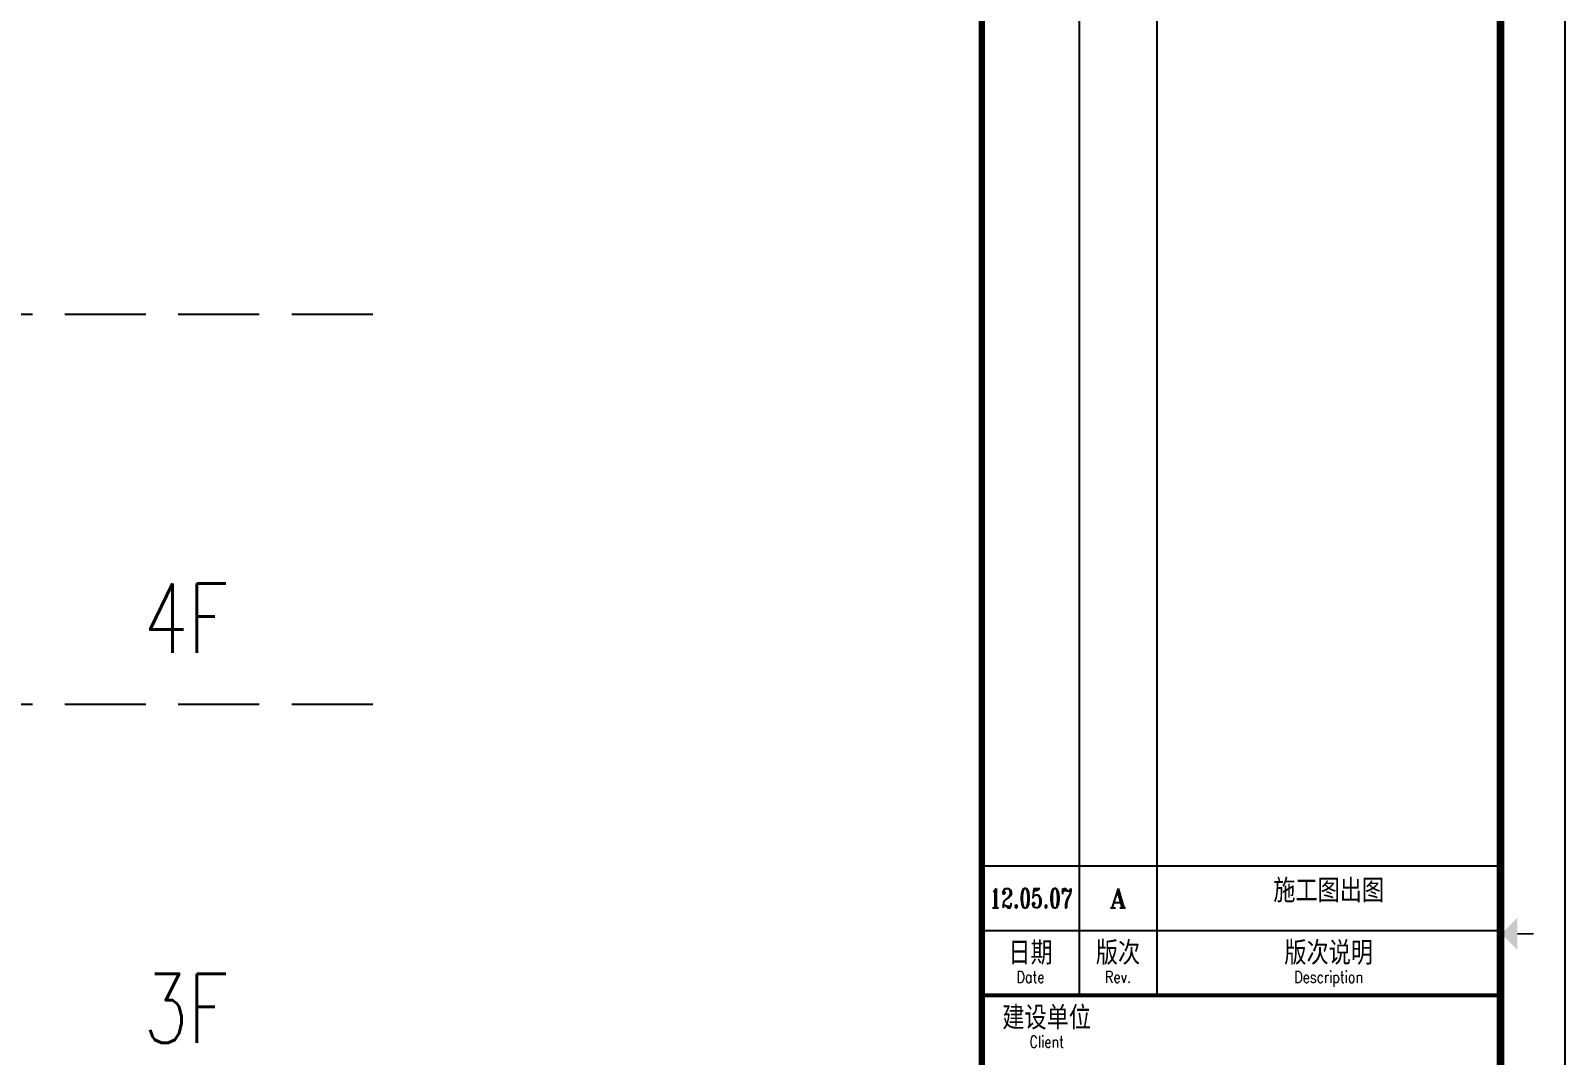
# Model space of a CAD drawing. Extents: x -336391 to 664021, y -458009 to -178412.
# Drawn here: x -241163 to -217491, y -417833 to -402024 of the extents above; entities that cross this region are included whole.
import ezdxf
from ezdxf.enums import TextEntityAlignment as Align

# ---------------------------------------------------------------- set-up
doc = ezdxf.new("R2010")
doc.units = 0
doc.header["$LTSCALE"] = 1000
doc.header["$MEASUREMENT"] = 0
doc.linetypes.add('DASH', pattern=[0.35, 0.25, -0.1])
for name, color, linetype in [('A-墙线', 7, 'CONTINUOUS'), ('AXIS', 3, 'CONTINUOUS'), ('STAIR', 4, 'CONTINUOUS'), ('图框', 7, 'CONTINUOUS')]:
    doc.layers.add(name, color=color, linetype=linetype)
doc.styles.add('HZ', font='tjromans.shx', dxfattribs={"width": 0.75, "bigfont": 'tjhztxt.shx'})
doc.styles.add('TKZ1_tjhts.shx', font='tjromant.shx', dxfattribs={"bigfont": 'tjhts.shx'})
doc.styles.add('TKZ2_tjkts.shx', font='tjromant.shx', dxfattribs={"bigfont": 'tjkts.shx'})

# ---------------------------------------------------------------- blocks, each defined once
blk = doc.blocks.new('tk2')
at = {"layer": '图框'}
for p, q in [((118900, 0), (118900, 84100)), ((111400, 83100), (111400, 41100)), ((112600, 83100), (112600, 41100)), ((109900, 43100), (117900, 43100)), ((109900, 42100), (117900, 42100)), ((109900, 41100), (117900, 41100))]:
    blk.add_line(p, q, dxfattribs=at)
at = {"layer": '图框', "const_width": 120}
blk.add_lwpolyline([(117900, 1000), (117900, 83100), (2500, 83100), (2500, 1000)], close=True, dxfattribs=at)
at = {"layer": '图框'}
for points, const_width in [([(109900, 83100), (109900, 1000)], 100), ([(118161, 42050), (118411, 42050)], 30), ([(109900, 41100), (117900, 41100)], 60)]:
    blk.add_lwpolyline(points, dxfattribs=dict(at, const_width=const_width))
blk.add_solid([(118161, 41800), (118161, 42300), (117911, 42050)], dxfattribs=at)
for s, height, style, p in [('施工图出图', 360, 'TKZ1_tjhts.shx', (115250, 42716)), ('A', 300, 'TKZ1_tjhts.shx', (112000, 42600)), ('日期', 360, 'TKZ2_tjkts.shx', (110650, 41755)), ('版次', 360, 'TKZ2_tjkts.shx', (112000, 41755)), ('版次说明', 360, 'TKZ2_tjkts.shx', (115250, 41755)), ('建设单位', 360, 'TKZ2_tjkts.shx', (110900, 40755))]:
    blk.add_text(s, height=height, dxfattribs=dict(at, style=style)).set_placement(p, align=Align.MIDDLE_CENTER)
for s, height, style, width, p in [('12.05.07', 300, 'TKZ1_tjhts.shx', 0.7, (110658, 42600)), ('Date', 180, 'TKZ2_tjkts.shx', 0.8, (110650, 41385)), ('Rev.', 180, 'TKZ2_tjkts.shx', 0.8, (112000, 41385)), ('Description', 180, 'TKZ2_tjkts.shx', 0.8, (115250, 41385)), ('Client', 180, 'TKZ2_tjkts.shx', 0.8, (110900, 40385))]:
    blk.add_text(s, height=height, dxfattribs=dict(at, style=style, width=width)).set_placement(p, align=Align.MIDDLE_CENTER)

msp = doc.modelspace()

# ---------------------------------------------------------------- linework, layer by layer
at = {"layer": 'STAIR', "linetype": 'DASH', "ltscale": 5}
for p, q in [((-322887.1, -406396.5), (-235750.2, -406396.5)), ((-322887.1, -406396.5), (-235750.2, -406396.5)), ((-322887.1, -412417.5), (-235750.2, -412417.5))]:
    msp.add_line(p, q, dxfattribs=at)

# ---------------------------------------------------------------- block references
at = {"layer": 'A-墙线'}
msp.add_blockref('tk2', (-336390.6, -458008.9), dxfattribs=at)

# ---------------------------------------------------------------- texts
at = {"layer": 'AXIS', "color": 7, "style": 'HZ', "width": 0.75}
for s, p in [('4F', (-239421.7, -411621.2)), ('3F', (-239421.7, -417642.2))]:
    msp.add_text(s, height=1066.67, dxfattribs=at).set_placement(p)

doc.saveas('drawing.dxf')
